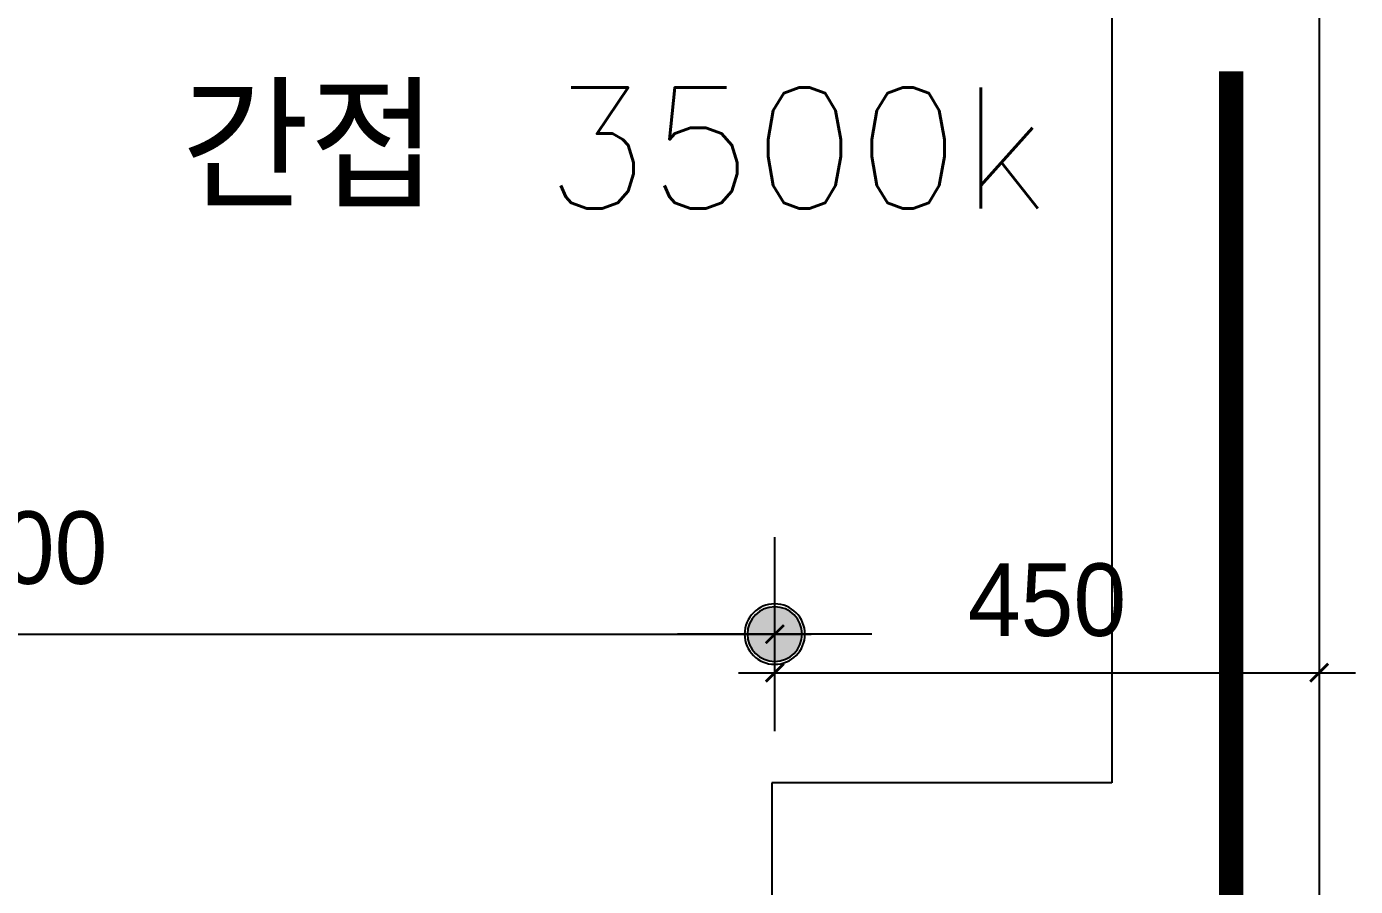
# Model space of a CAD drawing. Header units: inches. Extents: x 4000 to 56200, y 2703 to 36422.
# Drawn here: x 38743 to 39842, y 15004 to 15716 of the extents above; entities that cross this region are included whole.
import ezdxf

# ---------------------------------------------------------------- set-up
doc = ezdxf.new("R2010")
doc.units = ezdxf.units.IN
doc.header["$LTSCALE"] = 30
doc.header["$MEASUREMENT"] = 0
doc.linetypes.add('HIDDEN', pattern=[0.375, 0.25, -0.125])
for name, color, linetype in [('06-C-천장', 4, 'Continuous'), ('07-DIM', 5, 'Continuous'), ('07-DIM WAL', 5, 'Continuous'), ('3.기호.계단선', 30, 'Continuous'), ('CEIL-LIGHT', 7, 'Continuous'), ('RC-LIGHT', 7, 'Continuous'), ('도면층2', 2, 'Continuous')]:
    doc.layers.add(name, color=color, linetype=linetype)
doc.styles.add('HY 울릉도 L', font='')
doc.styles.get("Standard").update_dxf_attribs({"font": 'txt.shx', "bigfont": 'whgtxt.shx'})
doc.styles.get('HY 울릉도 L').set_extended_font_data('HY울릉도L')
doc.linetypes.add('FENCELINE1', pattern='A,0.25,-0.1,[133,ltypeshp.shx,S=0.1,R=0,X=-0.1,Y=0],-0.1,1', length=1.45)
doc.dimstyles.new('30-', dxfattribs={"dimscale": 30, "dimtxt": 2, "dimasz": 1, "dimexe": 1, "dimexo": 1, "dimgap": 1, "dimtad": 1, "dimdec": 0, "dimrnd": 0.05, "dimdsep": 46, "dimlunit": 6, "dimtxsty": 'HY 울릉도 L', "dimblk": 'ARCHTICK', "dimcen": 2.5, "dimdle": 1, "dimclrd": 133, "dimclre": 133, "dimclrt": 30, "dimadec": 0, "dimazin": 0, "dimtfac": 1, "dimtdec": 0, "dimtix": 1, "dimtmove": 2, "dimatfit": 3, "dimldrblk": 'ARCHTICK', "dimfxl": 1, "dimlwd": -1, "dimlwe": -1, "dimarcsym": 0})

# ---------------------------------------------------------------- blocks, each defined once
blk = doc.blocks.new('도남e편한108-1003')
at = {"layer": '도면층2'}
blk.add_line((17572.7, 34966.9), (17572.7, 31631.9), dxfattribs=at)
blk = doc.blocks.new('cjswjdeh')
at = {"layer": '06-C-천장'}
blk.add_blockref('도남e편한108-1003', (22239, -18986.4), dxfattribs=at)
blk = doc.blocks.new('1')
at = {"linetype": 'Continuous'}
h = blk.add_hatch(color=4, dxfattribs=at)
h.dxf.hatch_style = 1
edge = h.paths.add_edge_path()
edge.add_arc((11539653.5, -14273503.8), 37.5, 0, 360)
at = {"color": 1, "linetype": 'Continuous'}
for p, q in [((11539653.5, -14273637.1), (11539653.5, -14273370.5)), ((11539520.2, -14273503.8), (11539786.8, -14273503.8))]:
    blk.add_line(p, q, dxfattribs=at)
at = {"color": 4, "linetype": 'Continuous'}
for radius in [41.5, 37.5]:
    blk.add_circle((11539653.5, -14273503.8), radius, dxfattribs=at)
blk = doc.blocks.new('_ARCHTICK')
at = {"color": 0, "linetype": 'ByBlock', "const_width": 0.075}
blk.add_lwpolyline([(-0.25, -0.25), (0.25, 0.25)], dxfattribs=at)
blk = doc.blocks.new('*D178')
at = {"layer": '07-DIM WAL', "color": 133, "transparency": 16777216}
for p, q in [((38061.7, 15243), (38061.7, 15243)), ((39361.7, 15243), (39361.7, 15243)), ((38031.7, 15213), (39391.7, 15213))]:
    blk.add_line(p, q, dxfattribs=at)
at = {"layer": 'Defpoints', "color": 0, "transparency": 16777216}
for p in [(38061.7, 15213), (39361.7, 15213), (39361.7, 15213)]:
    blk.add_point(p, dxfattribs=at)
at = {"layer": '07-DIM WAL', "color": 133, "transparency": 16777216, "xscale": 30, "yscale": 30, "zscale": 30, "rotation": 180}
blk.add_blockref('_ARCHTICK', (38061.7, 15213), dxfattribs=at)
at = {"layer": '07-DIM WAL', "color": 133, "transparency": 16777216, "xscale": 30, "yscale": 30, "zscale": 30}
blk.add_blockref('_ARCHTICK', (39361.7, 15213), dxfattribs=at)
at = {"layer": '07-DIM WAL', "color": 30, "transparency": 16777216, "insert": (38711.7, 15279), "char_height": 60, "attachment_point": 5, "style": 'HY 울릉도 L'}
blk.add_mtext('1,300', dxfattribs=at)
blk = doc.blocks.new('*D179')
at = {"layer": '07-DIM WAL', "color": 133, "transparency": 16777216}
for p, q in [((39811.7, 15183), (39811.7, 15151.1)), ((39331.7, 15181.1), (39841.7, 15181.1))]:
    blk.add_line(p, q, dxfattribs=at)
at = {"layer": 'Defpoints', "color": 0, "transparency": 16777216}
for p in [(39811.7, 15213), (39361.7, 15181.1), (39811.7, 15181.1)]:
    blk.add_point(p, dxfattribs=at)
at = {"layer": '07-DIM WAL', "color": 133, "transparency": 16777216, "xscale": 30, "yscale": 30, "zscale": 30, "rotation": 180}
blk.add_blockref('_ARCHTICK', (39361.7, 15181.1), dxfattribs=at)
at = {"layer": '07-DIM WAL', "color": 133, "transparency": 16777216, "xscale": 30, "yscale": 30, "zscale": 30}
blk.add_blockref('_ARCHTICK', (39811.7, 15181.1), dxfattribs=at)
at = {"layer": '07-DIM WAL', "color": 30, "transparency": 16777216, "insert": (39586.7, 15241.1), "char_height": 60, "attachment_point": 5, "style": 'HY 울릉도 L'}
blk.add_mtext('450', dxfattribs=at)

msp = doc.modelspace()

# ---------------------------------------------------------------- linework, layer by layer
at = {"layer": '3.기호.계단선', "linetype": 'FENCELINE1', "ltscale": 5}
for p, q in [((39640.3, 17240.7), (39640.3, 15090.1)), ((39359.2, 15090.1), (39359.1, 14984.9)), ((39640.3, 15090.1), (39359.2, 15090.1))]:
    msp.add_line(p, q, dxfattribs=at)
at = {"layer": 'CEIL-LIGHT', "color": 10, "linetype": 'HIDDEN', "ltscale": 10, "const_width": 20}
msp.add_lwpolyline([(39739, 15678.7), (39739, 13062.7)], dxfattribs=at)

# ---------------------------------------------------------------- block references
at = {"layer": '07-DIM'}
msp.add_blockref('cjswjdeh', (0, 0), dxfattribs=at)
at = {"layer": 'RC-LIGHT', "xscale": -0.6024096385271789, "yscale": 0.6024096385271789, "zscale": 0.6024096385271789}
msp.add_blockref('1', (6990960.1, 8613709.3), dxfattribs=at)

# ---------------------------------------------------------------- texts
at = {"layer": '3.기호.계단선', "color": 10}
msp.add_text('간접 3500k', height=100, dxfattribs=at).set_placement((38871.1, 15565.2))

# ---------------------------------------------------------------- dimensions: what is measured, and where the dimension line sits
at = {"layer": '07-DIM WAL'}
for base, p1, p2, picture, middle in [((39361.7, 15213), (38061.7, 15213), (39361.7, 15213), '*D178', (38711.7, 15279)), ((39811.7, 15181.1), (39361.7, 15181.1), (39811.7, 15213), '*D179', (39586.7, 15241.1))]:
    dim = msp.add_linear_dim(base=base, p1=p1, p2=p2, dimstyle='30-', dxfattribs=at)
    dim.commit()
    dim.dimension.update_dxf_attribs({"geometry": picture, "text_midpoint": middle})

doc.saveas('drawing.dxf')
